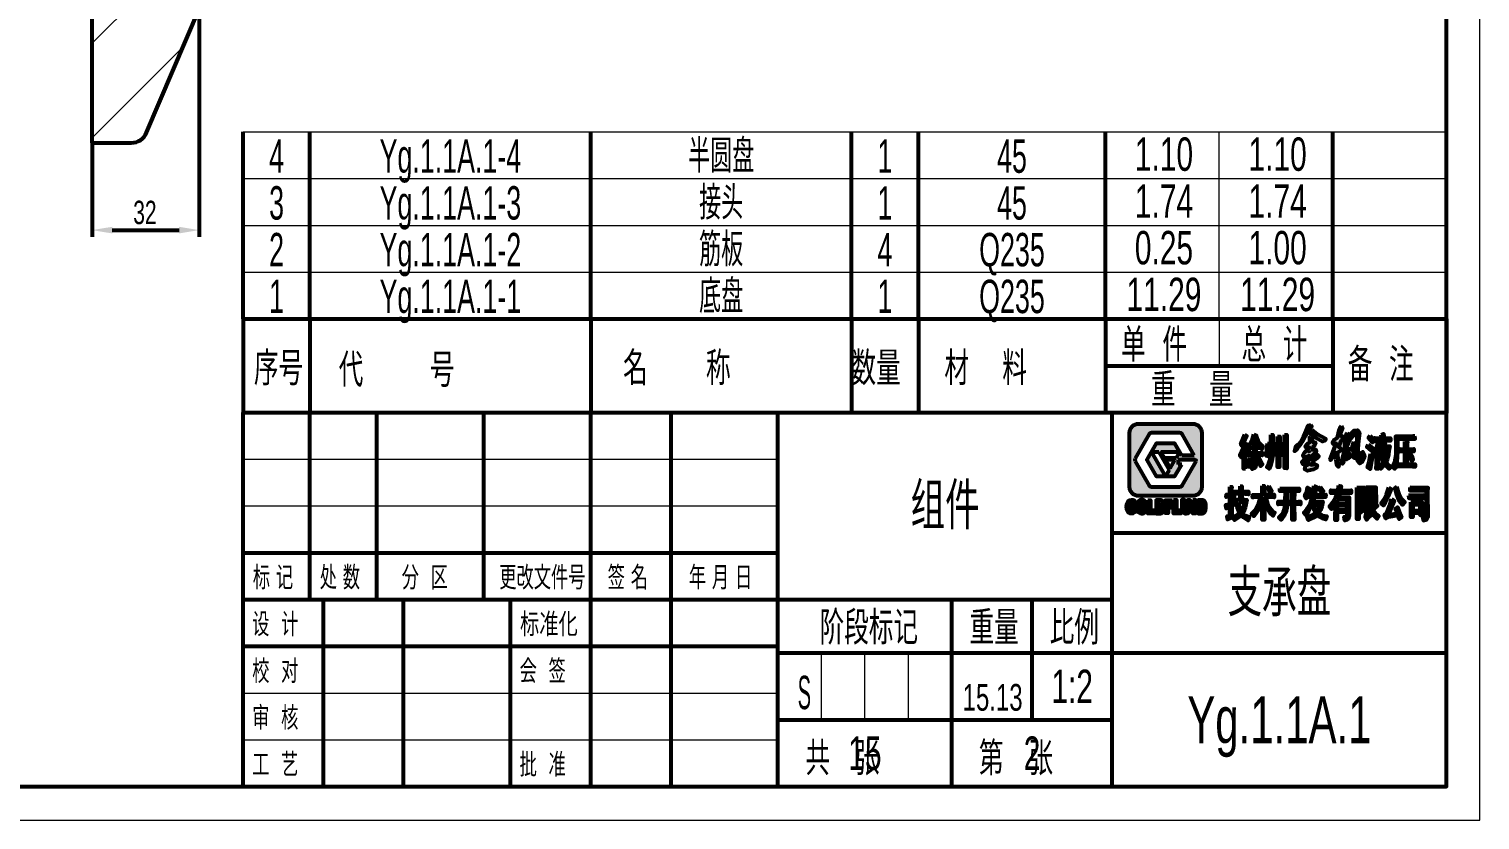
# Model space of a CAD drawing. Extents: x -25 to 395, y -5 to 292.
# Drawn here: x 178 to 395, y -5 to 113.4 of the extents above; entities that cross this region are included whole.
import ezdxf
from ezdxf.enums import TextEntityAlignment as Align

# ---------------------------------------------------------------- set-up
doc = ezdxf.new("R2010")
doc.units = 0
doc.header["$LTSCALE"] = 10
doc.header["$MEASUREMENT"] = 0
doc.layers.get('0').update_dxf_attribs({"linetype": 'CONTINUOUS', "lineweight": 53})
for name, color, linetype, lineweight in [('01', 7, 'CONTINUOUS', 53), ('02', 1, 'CONTINUOUS', 20), ('11', 3, 'CONTINUOUS', 20), ('13', 3, 'CONTINUOUS', 20), ('6', 6, 'CONTINUOUS', 20)]:
    doc.layers.add(name, color=color, linetype=linetype, lineweight=lineweight)
doc.styles.add('INTECAD', font='GBTXT', dxfattribs={"width": 0.67, "bigfont": 'INTECAD'})
doc.styles.get("Standard").update_dxf_attribs({"font": 'GBTXT', "width": 0.67, "bigfont": 'INTECAD'})
doc.dimstyles.new('INTE', dxfattribs={"dimtxt": 3.5, "dimasz": 3, "dimexe": 1, "dimexo": 0, "dimgap": 1, "dimtad": 0, "dimdec": 4, "dimdsep": 46, "dimtxsty": 'Standard', "dimcen": 0, "dimclrd": 1, "dimclre": 1, "dimclrt": 3, "dimadec": 0, "dimazin": 0, "dimtfac": 1, "dimtdec": 4, "dimtix": 1, "dimtmove": 0, "dimatfit": 0, "dimfxl": 0, "dimtvp": 0.75, "dimtolj": 1, "dimtzin": 0, "dimarcsym": 0})

# ---------------------------------------------------------------- blocks, each defined once
blk = doc.blocks.new('*U1')
at = {"layer": '01'}
blk.add_lwpolyline([(0, 0), (390, 0), (390, 287), (0, 287)], close=True, dxfattribs=at)
at = {"layer": '02'}
blk.add_lwpolyline([(-25, -5), (395, -5), (395, 292), (-25, 292)], close=True, dxfattribs=at)
blk = doc.blocks.new('BILLHEAD')
at = {"layer": '01'}
for p, q in [((-180, 14), (-180, 0)), ((-180, 14), (0, 14)), ((-170, 14), (-170, 0)), ((-128, 14), (-128, 0)), ((-89, 14), (-89, 0)), ((-79, 14), (-79, 0)), ((-51, 14), (-51, 0)), ((-17, 14), (-17, 0)), ((0, 14), (0, 0)), ((-51, 7), (-17, 7))]:
    blk.add_line(p, q, dxfattribs=at)
at = {"layer": '02'}
blk.add_line((-34, 14), (-34, 7), dxfattribs=at)
at = {"layer": '11', "style": 'INTECAD', "width": 0.67}
for s, p in [('单  件', (-43.75, 7.58)), ('总  计', (-25.73, 7.58))]:
    blk.add_text(s, height=5, dxfattribs=at).set_placement(p, align=Align.CENTER)
for s, p in [('序号', (-178.39, 4.08)), ('代        号', (-165.71, 3.83)), ('名       称', (-123.17, 4.09)), (' 数量', (-90.26, 4.08)), ('材    料', (-75.11, 4.09)), ('备  注', (-14.78, 4.63)), ('重    量', (-44.21, 0.87))]:
    blk.add_text(s, height=5, dxfattribs=at).set_placement(p)
blk = doc.blocks.new('MDS_BILL_LINESL')
at = {"layer": '01'}
for p, q in [((0, 0), (0, 7)), ((10, 0), (10, 7)), ((52, 0), (52, 7)), ((91, 0), (91, 7)), ((101, 0), (101, 7)), ((129, 0), (129, 7)), ((163, 0), (163, 7)), ((180, 0), (180, 7))]:
    blk.add_line(p, q, dxfattribs=at)
at = {"layer": '02'}
for p, q in [((0, 7), (180, 7)), ((146, 0), (146, 7))]:
    blk.add_line(p, q, dxfattribs=at)
blk = doc.blocks.new('*D8')
at = {"layer": '01', "color": 1}
for p, q in [((184.73, 98.66), (184.73, 64.59)), ((168.73, 78.66), (168.73, 64.59)), ((171.73, 65.59), (181.73, 65.59))]:
    blk.add_line(p, q, dxfattribs=at)
for points in [[(168.73, 65.59), (171.73, 66.09), (171.73, 65.09)], [(184.73, 65.59), (181.73, 65.09), (181.73, 66.09)]]:
    blk.add_solid(points, dxfattribs=at)
at = {"layer": '01', "color": 3, "insert": (176.62, 68.21), "char_height": 3.5, "width": 9.3368, "attachment_point": 5}
blk.add_mtext('32', dxfattribs=at)
blk = doc.blocks.new('*D10')
at = {"layer": '01', "color": 1}
for p, q in [((233.41, 167.78), (233.41, 124.27)), ((190.41, 125.27), (230.41, 125.27))]:
    blk.add_line(p, q, dxfattribs=at)
for points in [[(187.41, 125.27), (190.41, 125.77), (190.41, 124.77)], [(233.41, 125.27), (230.41, 124.77), (230.41, 125.77)]]:
    blk.add_solid(points, dxfattribs=at)
at = {"layer": '01', "color": 3, "insert": (217.63, 127.9), "char_height": 3.5, "width": 9.3368, "attachment_point": 5}
blk.add_mtext('92', dxfattribs=at)
blk = doc.blocks.new('bz')
h = blk.add_hatch(color=7)
h.paths.add_polyline_path([(13.38, 14.95, 0.414214), (12.03, 16.3), (3.93, 16.3, 0.414214), (2.58, 14.95), (2.58, 6.85, 0.414214), (3.93, 5.5), (12.03, 5.5, 0.414214), (13.38, 6.85)])
h.paths.add_polyline_path([(12.27, 11.57), (10.4, 11.57), (10.08, 12.11), (9.54, 11.17), (7.82, 11.17), (7.28, 12.11), (10.08, 12.11), (9.38, 13.33), (6.58, 13.33), (5.88, 12.11), (6.97, 12.11), (8.53, 9.41), (7.98, 8.47), (9.38, 8.47), (10.4, 10.22), (9.87, 10.22), (9.87, 10.9), (10.79, 10.9), (12.42, 10.9, -0.57735), (12.54, 10.7), (10.44, 7.05, -0.267949), (10.08, 6.85), (5.88, 6.85, -0.267949), (5.52, 7.05), (3.42, 10.7, -0.267949), (3.42, 11.1), (5.52, 14.75, -0.267949), (5.88, 14.95), (10.08, 14.95, -0.267949), (10.44, 14.75)], flags=16)
h.paths.add_polyline_path([(9.38, 10.9), (8.68, 9.68), (7.98, 10.9)], flags=16)
h.paths.add_polyline_path([(5.88, 12.11), (5.17, 10.9), (6.58, 8.47), (7.98, 8.47)], flags=0)
h.paths.add_polyline_path([(1.9, 1.85), (14.05, 1.85), (14.05, 5.9), (1.9, 5.9)], flags=9)
blk.add_hatch(color=256).paths.add_polyline_path([(40.86, 12.34), (40.58, 12.26), (40.63, 11.59), (40.92, 11.66)])
at = {"linetype": 'Continuous'}
h = blk.add_hatch(color=7, dxfattribs=at)
h.paths.add_polyline_path([(2.9, 3.3), (2.8, 3.32), (2.69, 3.4), (2.62, 3.49), (2.59, 3.69), (2.57, 3.93), (2.58, 4.13), (2.67, 4.4), (2.85, 4.49), (3.01, 4.43), (3.09, 4.24), (3.51, 4.36), (3.37, 4.72), (3.21, 4.86), (3.06, 4.92), (2.86, 4.93), (2.62, 4.89), (2.48, 4.83), (2.33, 4.64), (2.23, 4.44), (2.17, 4.2), (2.14, 3.9), (2.18, 3.53), (2.23, 3.33), (2.34, 3.13), (2.46, 2.98), (2.69, 2.88), (2.88, 2.86), (3.06, 2.88), (3.25, 2.97), (3.41, 3.09), (3.52, 3.19), (3.52, 4.05), (2.87, 4.05), (2.87, 3.62), (3.15, 3.62), (3.15, 3.43), (3.03, 3.35)])
h.paths.add_polyline_path([(3.88, 3.15), (3.99, 3.01), (4.15, 2.91), (4.36, 2.86), (4.5, 2.86), (4.62, 2.9), (4.79, 2.99), (4.94, 3.15), (5.04, 3.4), (5.09, 3.77), (5.09, 4.05), (5.06, 4.3), (4.98, 4.56), (4.92, 4.66), (4.82, 4.77), (4.75, 4.84), (4.62, 4.9), (4.47, 4.93), (4.39, 4.93), (4.24, 4.91), (4.07, 4.84), (3.92, 4.72), (3.83, 4.55), (3.74, 4.32), (3.71, 4.1), (3.71, 4), (3.71, 3.7), (3.75, 3.47), (3.79, 3.33)])
h.paths.add_polyline_path([(4.17, 3.53), (4.12, 3.78), (4.14, 4.09), (4.22, 4.36), (4.43, 4.47), (4.61, 4.33), (4.66, 4.12), (4.67, 3.79), (4.63, 3.51), (4.59, 3.4), (4.41, 3.32), (4.27, 3.4)], flags=16)
h.paths.add_polyline_path([(6.3, 2.9), (6.3, 3.39), (5.7, 3.39), (5.7, 4.89), (5.32, 4.89), (5.32, 2.9)])
h.paths.add_polyline_path([(7.2, 2.9), (7.41, 2.95), (7.57, 3.14), (7.66, 3.38), (7.71, 3.68), (7.72, 4), (7.71, 4.24), (7.61, 4.59), (7.47, 4.78), (7.35, 4.87), (7.16, 4.89), (6.57, 4.89), (6.57, 2.9)])
h.paths.add_polyline_path([(6.96, 3.36), (6.96, 4.44), (7.09, 4.44), (7.27, 4.32), (7.31, 4.05), (7.32, 3.81), (7.3, 3.56), (7.21, 3.4), (7.06, 3.36)], flags=16)
h.paths.add_polyline_path([(8.38, 3.72), (8.88, 3.72), (8.88, 4.12), (8.38, 4.12), (8.38, 4.47), (8.96, 4.47), (8.96, 4.9), (7.96, 4.89), (7.96, 2.91), (8.38, 2.91)])
h.paths.add_polyline_path([(10.26, 2.9), (10.26, 3.4), (9.59, 3.4), (9.59, 4.9), (9.17, 4.9), (9.18, 2.9)])
h.paths.add_polyline_path([(11.54, 3.14), (11.66, 3.42), (11.66, 3.7), (11.66, 4.89), (11.24, 4.89), (11.24, 3.66), (11.19, 3.42), (11.05, 3.34), (10.87, 3.44), (10.82, 3.67), (10.82, 4.9), (10.42, 4.9), (10.42, 3.7), (10.47, 3.37), (10.52, 3.19), (10.66, 2.98), (10.87, 2.87), (11.03, 2.86), (11.35, 2.92)])
h.paths.add_polyline_path([(12.45, 4.9), (12.04, 4.9), (12.04, 2.9), (12.45, 2.9)])
h.paths.add_polyline_path([(13.46, 2.88), (13.67, 2.93), (13.83, 3.12), (13.92, 3.36), (13.97, 3.66), (13.99, 3.98), (13.97, 4.22), (13.87, 4.58), (13.73, 4.76), (13.61, 4.85), (13.43, 4.88), (12.83, 4.88), (12.83, 2.88)])
h.paths.add_polyline_path([(13.22, 3.35), (13.22, 4.43), (13.36, 4.43), (13.53, 4.31), (13.57, 4.04), (13.58, 3.79), (13.56, 3.54), (13.48, 3.38), (13.32, 3.35)], flags=16)
at = {"layer": '6', "linetype": 'Continuous'}
h = blk.add_hatch(color=7, dxfattribs=at)
h.paths.add_polyline_path([(29.23, 15.98), (28.94, 15.26), (28.59, 14.45), (28.15, 13.56), (27.75, 13.03), (27.71, 13.17), (27.4, 12.84), (27.24, 12.21), (27.68, 12.53), (27.85, 12.84), (28.27, 13.35), (28.51, 13.7), (28.89, 14.45), (29.21, 15.09), (29.34, 15.39), (29.49, 15.52), (29.53, 15.45), (29.84, 15.9), (29.69, 16.09)])
h.paths.add_polyline_path([(30.52, 14.18), (30.75, 14.04), (31.46, 13.67), (31.75, 13.78), (31.84, 13.79), (31.95, 13.94), (31.93, 14.03), (31.32, 14.42), (30.63, 14.75), (29.89, 15.37), (29.54, 14.9), (29.64, 14.78), (29.77, 14.78)])
h.paths.add_polyline_path([(29.3, 13.4), (29.14, 13.24), (28.91, 12.96), (28.94, 12.77), (29.5, 12.77), (28.73, 12.01), (28.5, 11.54), (28.64, 11.25), (29.14, 11.36), (29.52, 11.52), (29.52, 10.98), (29.39, 10.85), (29.06, 10.79), (28.66, 10.87), (28.35, 10.57), (28.48, 10.28), (28.85, 10.3), (29.06, 10.65), (29.43, 10.31), (29.18, 10.14), (28.97, 10.1), (28.89, 9.99), (28.81, 9.47), (29.22, 9.24), (29.66, 9.35), (30.09, 9.44), (30.52, 9.66), (30.67, 10.1), (30.33, 10.24), (29.76, 10.15), (29.76, 10.22), (30.13, 10.81), (30.72, 11.23), (30.83, 11.42), (30.89, 11.42), (30.6, 11.76), (30.25, 11.31), (29.97, 10.93), (29.96, 11.34), (30, 11.65), (30.52, 12.09), (30.52, 12.3), (30.4, 12.48), (30.22, 12.49), (29.96, 12.43), (30.04, 12.88), (30.13, 12.88), (30.4, 13.48), (30.35, 13.51), (30.05, 13.58), (29.92, 13.62), (29.9, 14.07), (29.69, 14.41), (29.57, 14.32), (29.56, 13.54)])
h.paths.add_polyline_path([(29.52, 12.29), (29.52, 12.22), (29.39, 12.17)], flags=16)
h = blk.add_hatch(color=7, dxfattribs=at)
h.paths.add_polyline_path([(34.23, 13.79), (34.47, 13.99), (34.55, 14.39), (34.11, 14.53), (34.13, 14.93), (34.46, 15.72), (34.31, 15.98), (34.05, 15.66), (34, 15.53), (33.68, 14.27), (33.25, 13.96), (32.92, 13.47), (32.97, 13.35), (33.1, 13.27), (33.32, 13.32), (33.48, 13.33), (33.05, 12.16), (32.61, 10.95), (32.62, 10.87), (33.39, 11.96), (33.45, 11.96), (33.45, 11.49), (33.51, 10.97), (33.55, 10.51), (33.59, 10.34), (33.6, 10.11), (33.85, 9.84), (33.89, 10.12), (33.77, 10.58), (33.76, 10.73), (33.72, 11.13), (33.71, 11.54), (33.71, 11.94), (34.23, 12.29), (34.2, 12.52), (34.05, 12.8), (33.84, 12.83)])
h.paths.add_polyline_path([(35.65, 14.73), (35.13, 13.21), (34.99, 12.87), (35.02, 13.19), (35.02, 13.54), (35.19, 14.24), (35.3, 14.34), (35.38, 14.73), (35.14, 14.91), (35.07, 14.87), (34.82, 14.12), (34.83, 13.67), (34.79, 13.08), (34.76, 12.57), (34.71, 12.1), (34.34, 10.67), (34.44, 10.31), (34.6, 10.65), (34.78, 11.44), (34.95, 12.61), (35.21, 13.32), (35.43, 13.8), (35.66, 14.11), (35.92, 14.41), (36.16, 14.63), (36.5, 14.83), (36.57, 14.77), (36.61, 14.15), (36.56, 13.17), (36.5, 12.24), (36.54, 11.72), (36.68, 10.81), (37.05, 10.38), (37.08, 10.39), (37.36, 10.54), (37.67, 11.21), (37.72, 11.58), (37.48, 12.1), (36.97, 11.84), (37.44, 11.58), (37.4, 11.3), (36.99, 10.86), (36.79, 11.54), (36.77, 11.74), (36.75, 12.63), (36.83, 13.74), (37, 14.93), (36.68, 15.34), (36.18, 15.29)])
h.paths.add_polyline_path([(35.54, 11.82), (35.35, 11.44), (34.97, 11.05), (34.9, 10.95), (35.03, 10.95), (35.26, 11.13), (35.57, 11.34), (35.78, 11.62), (35.96, 11.46), (36.22, 11.17), (36.46, 11.25), (36.37, 11.37), (36.26, 11.72), (36.14, 11.96), (36.05, 12.2), (36.08, 12.4), (36.17, 12.6), (36.32, 13.16), (36.12, 13.63), (35.96, 13.08), (35.8, 12.39), (35.53, 12.57), (35.13, 12.37), (35.05, 12.24)], flags=17)
h = blk.add_hatch(color=7, dxfattribs=at)
h.paths.add_polyline_path([(19.22, 13.26), (19.44, 12.97), (20.13, 14.51), (19.81, 14.72)])
h.paths.add_polyline_path([(19.07, 11.62), (19.31, 11.25), (19.64, 11.96), (19.62, 9.55), (19.93, 9.55), (19.93, 12.55), (20.23, 13.19), (19.9, 13.37)])
h.paths.add_polyline_path([(20.74, 12.85), (20.73, 12.64), (21.2, 12.64), (21.17, 11.98), (20.27, 11.98), (20.26, 11.57), (21.17, 11.62), (21.18, 10.29), (21.11, 10.06), (20.79, 9.99), (20.91, 9.52), (21.38, 9.71), (21.47, 10.06), (21.46, 11.6), (22.42, 11.56), (22.45, 11.98), (21.46, 11.98), (21.47, 12.64), (21.9, 12.64), (21.93, 12.94), (21.93, 12.93), (22.35, 12.48), (22.54, 12.96), (22.25, 13.14), (21.96, 13.45), (21.75, 13.81), (21.53, 14.41), (21.59, 14.57), (21.17, 14.73), (20.97, 14.04), (20.73, 13.5), (20.46, 13.06), (20.19, 12.74), (20.46, 12.42)])
h.paths.add_polyline_path([(20.83, 13), (21.08, 13.49), (21.31, 14.11), (21.47, 13.75), (21.64, 13.35), (21.88, 13)], flags=16)
h.paths.add_polyline_path([(20.14, 10.14), (20.43, 9.86), (20.95, 11.01), (20.65, 11.24)])
h.paths.add_polyline_path([(22.18, 9.94), (22.48, 10.25), (21.98, 11.27), (21.75, 11.01)], flags=17)
h = blk.add_hatch(color=7, dxfattribs=at)
h.paths.add_polyline_path([(23.02, 11.5), (23.35, 11.43), (23.57, 13.33), (23.22, 13.36)])
h.paths.add_polyline_path([(23.73, 12.19), (23.71, 11.61), (23.62, 10.89), (23.44, 10.41), (23.13, 9.83), (23.45, 9.55), (23.72, 10.14), (23.89, 10.77), (23.98, 11.29), (24.03, 11.89), (24.04, 14.66), (23.71, 14.66)])
h.paths.add_polyline_path([(24.25, 12.44), (24.32, 11.65), (24.62, 11.75), (24.55, 12.36), (24.41, 13.31), (24.12, 13.2)])
h.paths.add_polyline_path([(25.05, 14.39), (24.7, 14.4), (24.72, 9.82), (25.03, 9.82)])
h.paths.add_polyline_path([(25.36, 11.59), (25.68, 11.7), (25.56, 12.47), (25.37, 13.31), (25.12, 13.2), (25.23, 12.48)])
h.paths.add_polyline_path([(26.11, 14.67), (25.76, 14.67), (25.78, 9.64), (26.09, 9.63)])
h = blk.add_hatch(color=7, dxfattribs=at)
h.paths.add_polyline_path([(38.57, 14.57), (38.32, 14.19), (38.93, 13.49), (39.15, 13.91)])
h.paths.add_polyline_path([(38.28, 13.2), (38.1, 12.83), (38.77, 12.27), (38.97, 12.67)])
h.paths.add_polyline_path([(38.42, 10.59), (38.16, 9.76), (38.59, 9.53), (38.7, 10.48), (38.92, 11.49), (38.64, 11.81)])
h.paths.add_polyline_path([(40.14, 13.4), (39.74, 13.58), (39.6, 13.01), (39.42, 12.55), (39.21, 12.15), (38.91, 11.76), (39.17, 11.39), (39.47, 11.93), (39.5, 10.3), (39.45, 9.57), (39.78, 9.55), (39.77, 10.07), (39.75, 12.47)])
h.paths.add_polyline_path([(40.33, 14.15), (39.66, 14.14), (39.28, 14.18), (39.28, 13.72), (39.73, 13.76), (41.22, 13.77), (41.6, 13.73), (41.62, 14.16), (41.25, 14.14), (40.68, 14.14), (40.58, 14.79), (40.23, 14.67)])
h.paths.add_polyline_path([(40.63, 11.59), (40.92, 11.66), (40.86, 12.34), (40.58, 12.26)], flags=0)
h.paths.add_polyline_path([(40.63, 12.96), (40.82, 13.46), (40.44, 13.59), (40.34, 13.11), (40.18, 12.48), (39.99, 11.96), (39.81, 11.61), (40.05, 11.28), (40.22, 11.65), (40.37, 11.08), (40.58, 10.57), (40.3, 10.22), (39.84, 9.95), (40.16, 9.57), (40.44, 9.86), (40.8, 10.25), (41.02, 9.94), (41.4, 9.55), (41.67, 9.96), (41.37, 10.13), (40.96, 10.54), (41.1, 10.95), (41.3, 11.64), (41.38, 12.25), (41.51, 12.97)])
h.paths.add_polyline_path([(41.15, 12.61), (41.07, 11.99), (40.92, 11.33), (40.77, 10.86), (40.35, 12.06), (40.53, 12.61)], flags=16)
h.paths.add_polyline_path([(40.86, 12.34), (40.92, 11.66), (40.63, 11.59), (40.58, 12.26)], flags=0)
h = blk.add_hatch(color=7, dxfattribs=at)
h.paths.add_polyline_path([(42.34, 14.42), (42.39, 13.24), (42.39, 11.72), (42.33, 11.12), (42.21, 10.54), (41.94, 9.85), (42.27, 9.55), (42.59, 10.63), (42.66, 11.38), (42.71, 12.13), (42.71, 14.06), (44.86, 14.05), (45.3, 14.03), (45.28, 14.45), (44.98, 14.43)])
h.paths.add_polyline_path([(44.1, 12.55), (44.11, 13.23), (44.14, 13.65), (43.76, 13.65), (43.78, 12.54), (43.35, 12.53), (43, 12.55), (42.99, 12.15), (43.77, 12.17), (43.77, 10.25), (43.07, 10.26), (42.71, 10.31), (42.68, 9.87), (42.98, 9.89), (44.96, 9.86), (45.33, 9.86), (45.32, 10.28), (45.04, 10.26), (44.1, 10.28), (44.1, 12.17), (44.8, 12.16), (45.12, 12.14), (45.12, 12.56), (44.83, 12.53)])
h.paths.add_polyline_path([(44.79, 10.69), (45.03, 10.96), (44.85, 11.45), (44.67, 11.8), (44.41, 11.52)], flags=17)
h = blk.add_hatch(color=7, dxfattribs=at)
h.paths.add_polyline_path([(17.58, 5.71), (17.08, 5.7), (17.06, 5.32), (17.59, 5.35), (17.59, 4.3), (16.99, 4.15), (17.05, 3.63), (17.57, 3.88), (17.58, 2.71), (17.51, 2.51), (17.17, 2.47), (17.24, 1.96), (17.75, 2.16), (17.87, 2.56), (17.87, 4.01), (18.27, 4.17), (18.26, 4.58), (17.87, 4.44), (17.86, 5.31), (18.21, 5.3), (18.21, 5.71), (17.87, 5.71), (17.85, 6.55), (17.9, 6.86), (17.59, 6.86)])
h.paths.add_polyline_path([(19.41, 4.91), (19.38, 5.8), (20.36, 5.74), (20.36, 6.18), (19.39, 6.17), (19.4, 6.97), (19.11, 6.98), (19.11, 6.16), (18.32, 6.19), (18.36, 5.77), (19.11, 5.8), (19.12, 4.96), (18.42, 5), (18.38, 4.55), (18.6, 4.57), (18.75, 3.73), (19.04, 2.97), (18.66, 2.61), (18.04, 2.31), (18.29, 1.88), (18.55, 2.03), (18.96, 2.32), (19.24, 2.65), (19.62, 2.27), (20.31, 1.85), (20.46, 2.39), (19.92, 2.58), (19.57, 2.77), (19.49, 2.93), (19.62, 3.14), (19.88, 3.78), (20.15, 4.94)])
h.paths.add_polyline_path([(19.75, 4.56), (19.61, 3.98), (19.46, 3.58), (19.27, 3.24), (19.07, 3.66), (18.96, 4.14), (18.91, 4.56)], flags=16)
h.paths.add_polyline_path([(22.75, 5.71), (22.74, 7.01), (22.42, 7.01), (22.42, 5.71), (21.35, 5.68), (21.01, 5.69), (20.99, 5.26), (21.15, 5.28), (22.16, 5.32), (21.92, 4.45), (21.44, 3.44), (20.85, 2.83), (21.16, 2.48), (21.87, 3.49), (22.22, 4.39), (22.42, 5.17), (22.41, 1.91), (22.76, 1.92), (22.75, 5.18), (23.07, 3.93), (23.31, 3.45), (23.58, 2.97), (24.06, 2.52), (24.31, 3.02), (23.96, 3.23), (23.5, 3.79), (23.21, 4.39), (22.98, 5.28), (23.82, 5.3), (24.2, 5.27), (24.21, 5.72), (23.94, 5.71)])
h.paths.add_polyline_path([(23.47, 6.97), (23.2, 6.69), (23.44, 6.26), (23.58, 5.95), (23.86, 6.28)], flags=17)
h.paths.add_polyline_path([(25.55, 6.61), (25.05, 6.64), (25.06, 6.2), (25.35, 6.21), (25.89, 6.23), (25.88, 4.67), (25.09, 4.65), (24.8, 4.69), (24.8, 4.23), (25.09, 4.26), (25.86, 4.27), (25.76, 3.54), (25.61, 3.11), (25.39, 2.79), (25.13, 2.47), (24.89, 2.27), (25.26, 1.91), (25.83, 2.72), (25.94, 3.01), (26.12, 3.74), (26.2, 4.25), (26.93, 4.26), (26.93, 1.93), (27.27, 1.92), (27.23, 4.26), (27.76, 4.26), (28.13, 4.22), (28.13, 4.68), (27.83, 4.65), (27.23, 4.64), (27.24, 6.23), (27.94, 6.2), (27.95, 6.63), (27.38, 6.6)])
h.paths.add_polyline_path([(26.2, 6.21), (26.92, 6.21), (26.92, 4.67), (26.21, 4.65)], flags=16)
h.paths.add_polyline_path([(29.25, 5.69), (29.43, 6.21), (29.59, 6.55), (29.21, 6.79), (29.09, 6.13), (28.82, 5.61), (29, 5.14), (29.33, 5.32), (29.91, 5.34), (29.66, 4.48), (29.43, 4), (29.11, 3.52), (28.67, 3.01), (28.96, 2.65), (29.36, 3.18), (29.65, 3.77), (29.95, 4.31), (30.08, 3.82), (30.26, 3.26), (30.39, 2.96), (30.2, 2.81), (29.77, 2.56), (29.13, 2.38), (29.34, 1.88), (29.74, 2.07), (30.28, 2.34), (30.65, 2.65), (30.97, 2.39), (31.44, 2.13), (31.92, 1.98), (32.07, 2.49), (31.5, 2.59), (31.23, 2.71), (30.89, 2.93), (31.13, 3.39), (31.33, 3.92), (31.51, 4.66), (30.07, 4.68), (30.26, 5.33), (31.61, 5.33), (31.9, 5.3), (31.94, 5.7), (31.56, 5.68), (30.31, 5.69), (30.43, 6.43), (30.54, 6.87), (30.15, 7), (30.1, 6.33), (30.01, 5.7)])
h.paths.add_polyline_path([(30.27, 4.32), (31.11, 4.32), (30.92, 3.69), (30.67, 3.22), (30.44, 3.67)], flags=16)
h.paths.add_polyline_path([(31.29, 5.92), (31.58, 6.22), (31.17, 6.89), (30.9, 6.59)], flags=17)
h.paths.add_polyline_path([(33.42, 5.34), (33.06, 4.61), (32.47, 3.91), (32.78, 3.51), (33.08, 3.93), (33.37, 4.39), (33.33, 1.86), (33.66, 1.87), (33.66, 3.06), (35.12, 3.06), (35.12, 2.58), (34.98, 2.38), (34.69, 2.39), (34.8, 1.84), (35.15, 1.94), (35.29, 2.05), (35.41, 2.54), (35.42, 4.58), (35.44, 5.34), (33.82, 5.35), (34.03, 5.94), (35.06, 5.94), (35.74, 5.9), (35.74, 6.35), (35.32, 6.32), (34.07, 6.31), (34.25, 6.99), (33.84, 7.08), (33.77, 6.33), (33.06, 6.32), (32.71, 6.37), (32.71, 5.92), (33.05, 5.94), (33.69, 5.94)])
h.paths.add_polyline_path([(33.66, 4.99), (35.12, 4.98), (35.09, 4.38), (33.65, 4.38)], flags=16)
h.paths.add_polyline_path([(33.66, 4), (35.09, 3.98), (35.11, 3.45), (33.65, 3.42)], flags=16)
h.paths.add_polyline_path([(37.32, 6.44), (37.02, 5.03), (37.28, 4.55), (37.38, 4.14), (37.32, 3.63), (36.98, 3.49), (37.13, 2.99), (37.43, 3.2), (37.54, 3.34), (37.68, 3.85), (37.68, 4.09), (37.54, 4.6), (37.31, 5.04), (37.7, 6.76), (36.6, 6.76), (36.58, 2.03), (36.89, 2.02), (36.89, 6.43)])
h.paths.add_polyline_path([(37.94, 6.77), (37.95, 2.74), (37.84, 2.37), (38.02, 1.92), (38.36, 2.35), (38.72, 2.61), (38.66, 3.07), (38.22, 2.65), (38.23, 4.63), (38.57, 4.63), (38.6, 4.23), (38.68, 3.69), (38.87, 3.16), (39.18, 2.53), (39.64, 2.06), (39.87, 2.49), (39.47, 2.79), (39.14, 3.25), (39.04, 3.48), (39.38, 3.79), (39.67, 4.02), (39.46, 4.43), (38.98, 3.78), (38.83, 4.32), (38.82, 4.61), (39.5, 4.61), (39.49, 6.76)])
h.paths.add_polyline_path([(39.19, 6.41), (39.2, 5.9), (38.22, 5.9), (38.24, 6.43)], flags=16)
h.paths.add_polyline_path([(39.2, 5.54), (39.21, 4.97), (38.24, 4.97), (38.24, 5.54)], flags=16)
h.paths.add_polyline_path([(40.23, 4.39), (40.55, 4.06), (40.85, 4.57), (41.28, 5.49), (41.73, 6.55), (41.35, 6.79), (41.02, 5.72), (40.7, 5.06)])
h.paths.add_polyline_path([(42.9, 5.75), (42.57, 6.85), (42.25, 6.68), (42.49, 5.71), (42.86, 4.84), (43.4, 4.16), (43.76, 4.57), (43.31, 5.04)])
h.paths.add_polyline_path([(41.05, 2.99), (40.73, 2.7), (40.94, 2.14), (41.34, 2.33), (42.75, 2.59), (42.92, 2.05), (43.25, 2.29), (42.93, 3.14), (42.64, 3.84), (42.36, 3.62), (42.65, 2.94), (41.28, 2.69), (42.16, 4.75), (41.78, 5.08), (41.53, 4.12)])
h.paths.add_polyline_path([(44.86, 6.73), (44.5, 6.75), (44.51, 6.31), (44.83, 6.33), (46.94, 6.33), (46.93, 2.74), (46.85, 2.42), (46.39, 2.37), (46.56, 1.83), (47.04, 2), (47.23, 2.39), (47.22, 6.14), (47.24, 6.72)])
h.paths.add_polyline_path([(46.25, 5.18), (46.59, 5.14), (46.58, 5.6), (46.21, 5.57), (44.67, 5.57), (44.33, 5.59), (44.34, 5.16), (44.66, 5.19)])
h.paths.add_polyline_path([(44.64, 2.34), (44.95, 2.35), (44.94, 2.94), (46.07, 2.95), (46.06, 2.65), (46.37, 2.65), (46.37, 4.58), (44.64, 4.58)], flags=17)
h.paths.add_polyline_path([(44.95, 4.18), (46.05, 4.19), (46.06, 3.34), (44.95, 3.34)], flags=16)
at = {"color": 7}
for p, q in [((5.52, 14.75), (3.42, 11.1)), ((10.08, 14.95), (5.88, 14.95)), ((12.27, 11.57), (10.44, 14.75)), ((7.98, 8.47), (5.88, 12.11)), ((5.88, 12.11), (6.97, 12.11)), ((6.97, 12.11), (8.53, 9.41)), ((7.28, 12.11), (10.08, 12.11)), ((7.82, 11.17), (7.28, 12.11)), ((9.54, 11.17), (7.82, 11.17)), ((7.98, 10.9), (8.68, 9.68)), ((9.38, 10.9), (7.98, 10.9)), ((8.68, 9.68), (9.38, 10.9)), ((10.08, 12.11), (9.54, 11.17)), ((10.79, 10.9), (9.87, 10.9)), ((9.87, 10.9), (9.87, 10.22)), ((12.27, 11.57), (10.4, 11.57)), ((12.42, 10.9), (10.79, 10.9)), ((3.42, 10.7), (5.52, 7.05)), ((8.53, 9.41), (7.98, 8.47)), ((10.4, 10.22), (9.87, 10.22)), ((10.44, 7.05), (12.54, 10.7)), ((5.88, 6.85), (10.08, 6.85))]:
    blk.add_line(p, q, dxfattribs=at)
blk.add_lwpolyline([(3.93, 16.3), (12.03, 16.3, -0.414214), (13.38, 14.95), (13.38, 6.85, -0.414214), (12.03, 5.5), (3.93, 5.5, -0.414214), (2.58, 6.85), (2.58, 14.95, -0.414214)], format="xyb", close=True, dxfattribs=at)
at = {"color": 7, "linetype": 'Continuous'}
for points in [[(29.69, 16.09), (29.23, 15.98), (28.94, 15.26), (28.59, 14.45), (28.15, 13.56), (27.75, 13.03), (27.75, 13.03), (27.71, 13.17), (27.4, 12.84), (27.24, 12.21), (27.68, 12.53), (27.85, 12.84), (28.27, 13.35), (28.51, 13.7), (28.89, 14.45), (29.21, 15.09), (29.34, 15.39), (29.49, 15.52), (29.53, 15.45), (29.84, 15.9), (29.69, 16.09)], [(29.89, 15.37), (29.54, 14.9), (29.64, 14.78), (29.77, 14.78), (30.52, 14.18), (30.75, 14.04), (31.46, 13.67), (31.75, 13.78), (31.84, 13.79), (31.95, 13.94), (31.93, 14.03), (31.32, 14.42), (30.63, 14.75), (29.89, 15.37)], [(34.31, 15.98), (34.46, 15.72), (34.13, 14.93), (34.11, 14.53), (34.55, 14.39), (34.47, 13.99), (34.23, 13.79), (33.84, 12.83), (34.05, 12.8), (34.2, 12.52), (34.23, 12.29), (33.71, 11.94), (33.71, 11.54), (33.72, 11.13), (33.76, 10.73), (33.77, 10.58), (33.89, 10.12), (33.85, 9.84), (33.6, 10.11), (33.59, 10.34), (33.55, 10.51), (33.51, 10.97), (33.45, 11.49), (33.45, 11.96), (33.39, 11.96), (32.62, 10.87), (32.61, 10.95), (33.05, 12.16), (33.48, 13.33), (33.32, 13.32), (33.1, 13.27), (32.97, 13.35), (32.92, 13.47), (33.25, 13.96), (33.68, 14.27), (34, 15.53), (34.05, 15.66), (34.31, 15.98)], [(35.14, 14.91), (35.38, 14.73), (35.3, 14.34), (35.19, 14.24), (35.02, 13.54), (35.02, 13.19), (34.99, 12.87), (35.13, 13.21), (35.65, 14.73), (36.18, 15.29), (36.68, 15.34), (37, 14.93), (36.83, 13.74), (36.75, 12.63), (36.77, 11.74), (36.79, 11.54), (36.99, 10.86), (37.4, 11.3), (37.44, 11.58), (36.97, 11.84), (37.48, 12.1), (37.72, 11.58), (37.67, 11.21), (37.36, 10.54), (37.08, 10.39), (37.05, 10.38), (36.68, 10.81), (36.54, 11.72), (36.5, 12.24), (36.56, 13.17), (36.61, 14.15), (36.57, 14.77), (36.5, 14.83), (36.16, 14.63), (35.92, 14.41), (35.66, 14.11), (35.43, 13.8), (35.21, 13.32), (34.95, 12.61), (34.78, 11.44), (34.6, 10.65), (34.44, 10.31), (34.34, 10.67), (34.71, 12.1), (34.76, 12.57), (34.79, 13.08), (34.83, 13.67), (34.82, 14.12), (35.07, 14.87), (35.14, 14.91)], [(19.64, 11.96), (19.31, 11.25), (19.07, 11.62), (19.9, 13.37)], [(19.81, 14.72), (20.13, 14.51), (19.44, 12.97), (19.22, 13.26), (19.81, 14.72)], [(19.9, 13.37), (20.23, 13.19), (19.93, 12.55)], [(20.78, 12.9), (20.46, 12.42), (20.19, 12.74), (20.46, 13.06), (20.73, 13.5), (20.97, 14.04), (21.17, 14.73)], [(21.88, 13), (21.64, 13.35), (21.47, 13.75), (21.31, 14.11), (21.08, 13.49), (20.83, 13)], [(21.17, 14.73), (21.59, 14.57), (21.53, 14.41), (21.75, 13.81), (21.96, 13.45), (22.25, 13.14), (22.54, 12.96), (22.35, 12.48), (21.93, 12.93), (21.93, 12.94)], [(23.22, 13.36), (23.57, 13.33), (23.35, 11.43), (23.02, 11.5), (23.22, 13.36)], [(23.71, 14.66), (24.04, 14.66), (24.03, 11.89), (23.98, 11.29), (23.89, 10.77), (23.72, 10.14), (23.45, 9.55), (23.13, 9.83), (23.44, 10.41), (23.62, 10.89), (23.71, 11.61), (23.73, 12.19), (23.71, 14.66)], [(24.12, 13.2), (24.41, 13.31), (24.55, 12.36), (24.62, 11.75), (24.32, 11.65), (24.25, 12.44), (24.12, 13.2)], [(24.7, 14.4), (25.05, 14.39), (25.03, 9.82), (24.72, 9.82), (24.7, 14.4)], [(25.12, 13.2), (25.37, 13.31), (25.56, 12.47), (25.68, 11.7), (25.36, 11.59), (25.23, 12.48), (25.12, 13.2)], [(25.76, 14.67), (26.11, 14.67), (26.09, 9.63), (25.78, 9.64), (25.76, 14.67)], [(29.69, 14.41), (29.9, 14.07), (29.92, 13.62), (30.05, 13.58), (30.35, 13.51), (30.4, 13.48), (30.13, 12.88), (30.04, 12.88), (29.96, 12.43), (30.22, 12.49), (30.4, 12.48), (30.52, 12.3), (30.52, 12.09), (30, 11.65), (29.96, 11.34), (29.97, 10.93), (30.25, 11.31), (30.6, 11.76), (30.89, 11.42), (30.83, 11.42), (30.72, 11.23), (30.13, 10.81), (29.76, 10.22), (29.76, 10.15), (30.33, 10.24), (30.67, 10.1), (30.52, 9.66), (30.09, 9.44), (29.66, 9.35), (29.22, 9.24), (28.81, 9.47), (28.89, 9.99), (28.97, 10.1), (29.18, 10.14), (29.43, 10.31), (29.06, 10.65), (28.85, 10.3), (28.48, 10.28), (28.35, 10.57), (28.66, 10.87), (29.06, 10.79), (29.39, 10.85), (29.52, 10.98), (29.52, 11.52), (29.14, 11.36), (28.64, 11.25), (28.5, 11.54), (28.73, 12.01), (29.5, 12.77), (28.94, 12.77), (28.91, 12.96), (29.14, 13.24), (29.3, 13.4), (29.56, 13.54), (29.57, 14.32), (29.69, 14.41)], [(36.12, 13.63), (36.32, 13.16), (36.17, 12.6), (36.08, 12.4), (36.05, 12.2), (36.14, 11.96), (36.26, 11.72), (36.37, 11.37), (36.46, 11.25), (36.22, 11.17), (35.96, 11.46), (35.78, 11.62), (35.57, 11.34), (35.26, 11.13), (35.03, 10.95), (34.9, 10.95), (34.97, 11.05), (35.35, 11.44), (35.54, 11.82), (35.05, 12.24), (35.13, 12.37), (35.53, 12.57), (35.8, 12.39), (35.96, 13.08), (36.12, 13.63)], [(38.28, 13.2), (38.97, 12.67), (38.77, 12.27), (38.1, 12.83), (38.28, 13.2)], [(38.57, 14.57), (39.15, 13.91), (38.93, 13.49), (38.32, 14.19), (38.57, 14.57)], [(39.74, 13.58), (40.14, 13.4), (39.75, 12.47), (39.77, 10.07), (39.78, 9.55), (39.45, 9.57), (39.5, 10.3), (39.47, 11.93), (39.17, 11.39), (38.91, 11.76), (39.21, 12.15), (39.42, 12.55), (39.6, 13.01), (39.74, 13.58)], [(40.23, 14.67), (40.58, 14.79), (40.68, 14.14), (41.25, 14.14), (41.62, 14.16), (41.6, 13.73), (41.22, 13.77), (39.73, 13.76), (39.28, 13.72), (39.28, 14.18), (39.66, 14.14), (40.33, 14.15), (40.23, 14.67)], [(40.44, 13.59), (40.82, 13.46), (40.63, 12.96), (41.51, 12.97), (41.38, 12.25), (41.3, 11.64), (41.1, 10.95), (40.96, 10.54), (41.37, 10.13), (41.67, 9.96), (41.4, 9.55), (41.02, 9.94), (40.8, 10.25), (40.44, 9.86), (40.16, 9.57), (39.84, 9.95), (40.3, 10.22), (40.58, 10.57), (40.37, 11.08), (40.22, 11.65), (40.05, 11.28), (39.81, 11.61), (39.99, 11.96), (40.18, 12.48), (40.34, 13.11), (40.44, 13.59)], [(45.28, 14.45), (44.98, 14.43), (42.34, 14.42), (42.39, 13.24), (42.39, 11.72), (42.33, 11.12), (42.21, 10.54), (41.94, 9.85), (42.27, 9.55), (42.59, 10.63), (42.66, 11.38), (42.71, 12.13), (42.71, 14.06), (44.86, 14.05), (45.3, 14.03), (45.28, 14.45)], [(43.76, 13.65), (44.14, 13.65), (44.11, 13.23), (44.1, 12.55), (44.83, 12.53), (45.12, 12.56), (45.12, 12.14), (44.8, 12.16), (44.1, 12.17), (44.1, 10.28), (45.04, 10.26), (45.32, 10.28), (45.33, 9.86), (44.96, 9.86), (42.98, 9.89), (42.68, 9.87), (42.71, 10.31), (43.07, 10.26), (43.77, 10.25), (43.77, 12.17), (42.99, 12.15), (43, 12.55), (43.35, 12.53), (43.78, 12.54), (43.76, 13.65)], [(19.93, 9.55), (19.62, 9.55), (19.64, 11.96)], [(19.93, 9.55), (19.93, 12.55)], [(20.65, 11.24), (20.95, 11.01), (20.43, 9.86), (20.14, 10.14), (20.65, 11.24)], [(21.93, 12.94), (21.9, 12.64), (21.47, 12.64), (21.46, 11.98), (22.45, 11.98), (22.42, 11.56), (21.46, 11.6), (21.47, 10.06), (21.38, 9.71), (20.91, 9.52), (20.79, 9.99), (21.11, 10.06), (21.18, 10.29), (21.17, 11.62), (20.26, 11.57), (20.27, 11.98), (21.17, 11.98), (21.2, 12.64), (20.73, 12.64), (20.74, 12.85)], [(20.83, 13), (21.88, 13)], [(21.98, 11.27), (21.75, 11.01), (22.18, 9.94), (22.48, 10.25), (21.98, 11.27)], [(29.52, 12.29), (29.52, 12.22), (29.39, 12.17), (29.52, 12.29)], [(38.64, 11.81), (38.92, 11.49), (38.7, 10.48), (38.59, 9.53), (38.16, 9.76), (38.42, 10.59), (38.64, 11.81)], [(40.53, 12.61), (41.15, 12.61), (41.07, 11.99), (40.92, 11.33), (40.77, 10.86), (40.35, 12.06), (40.53, 12.61)], [(40.58, 12.26), (40.86, 12.34), (40.92, 11.66), (40.63, 11.59), (40.58, 12.26)], [(44.67, 11.8), (44.41, 11.52), (44.79, 10.69), (45.03, 10.96), (44.85, 11.45), (44.67, 11.8)], [(17.59, 6.86), (17.9, 6.86), (17.85, 6.55), (17.87, 5.71), (18.21, 5.71), (18.21, 5.3), (17.86, 5.31), (17.87, 4.44), (18.26, 4.58), (18.27, 4.17), (17.87, 4.01), (17.87, 2.56), (17.75, 2.16), (17.24, 1.96), (17.17, 2.47), (17.51, 2.51), (17.58, 2.71), (17.57, 3.88), (17.05, 3.63), (16.99, 4.15), (17.59, 4.3), (17.59, 5.35), (17.06, 5.32), (17.08, 5.7), (17.58, 5.71), (17.59, 6.86)], [(19.11, 6.98), (19.4, 6.97), (19.39, 6.17), (20.36, 6.18), (20.36, 5.74), (19.38, 5.8), (19.41, 4.91), (20.15, 4.94), (19.88, 3.78), (19.62, 3.14), (19.49, 2.93), (19.57, 2.77), (19.92, 2.58), (20.46, 2.39), (20.31, 1.85), (19.62, 2.27), (19.24, 2.65), (18.96, 2.32), (18.55, 2.03), (18.29, 1.88), (18.04, 2.31), (18.66, 2.61), (19.04, 2.97), (18.75, 3.73), (18.6, 4.57), (18.38, 4.55), (18.42, 5), (19.12, 4.96), (19.11, 5.8), (18.36, 5.77), (18.32, 6.19), (19.11, 6.16), (19.11, 6.98)], [(22.42, 7.01), (22.74, 7.01), (22.75, 5.71), (23.94, 5.71), (24.21, 5.72), (24.2, 5.27), (23.82, 5.3), (22.98, 5.28), (23.21, 4.39), (23.5, 3.79), (23.96, 3.23), (24.31, 3.02), (24.06, 2.52), (23.58, 2.97), (23.31, 3.45), (23.07, 3.93), (22.75, 5.18), (22.76, 1.92), (22.41, 1.91), (22.42, 5.17), (22.22, 4.39), (21.87, 3.49), (21.16, 2.48), (20.85, 2.83), (21.44, 3.44), (21.92, 4.45), (22.16, 5.32), (21.15, 5.28), (20.99, 5.26), (21.01, 5.69), (21.35, 5.68), (22.42, 5.71), (22.42, 7.01)], [(23.47, 6.97), (23.2, 6.69), (23.44, 6.26), (23.58, 5.95), (23.86, 6.28), (23.47, 6.97)], [(25.05, 6.64), (25.55, 6.61), (27.38, 6.6), (27.95, 6.63), (27.94, 6.2), (27.24, 6.23), (27.23, 4.64), (27.83, 4.65), (28.13, 4.68), (28.13, 4.22), (27.76, 4.26), (27.23, 4.26), (27.27, 1.92), (26.93, 1.93), (26.93, 4.26), (26.2, 4.25), (26.12, 3.74), (25.94, 3.01), (25.83, 2.72), (25.26, 1.91), (24.89, 2.27), (25.13, 2.47), (25.39, 2.79), (25.61, 3.11), (25.76, 3.54), (25.86, 4.27), (25.09, 4.26), (24.8, 4.23), (24.8, 4.69), (25.09, 4.65), (25.88, 4.67), (25.89, 6.23), (25.35, 6.21), (25.06, 6.2), (25.05, 6.64)], [(30.15, 7), (30.54, 6.87), (30.43, 6.43), (30.31, 5.69), (31.56, 5.68), (31.94, 5.7), (31.9, 5.3), (31.61, 5.33), (30.26, 5.33), (30.07, 4.68), (31.51, 4.66), (31.33, 3.92), (31.13, 3.39), (30.89, 2.93), (31.23, 2.71), (31.5, 2.59), (32.07, 2.49), (31.92, 1.98), (31.44, 2.13), (30.97, 2.39), (30.65, 2.65), (30.28, 2.34), (29.74, 2.07), (29.34, 1.88), (29.13, 2.38), (29.77, 2.56), (30.2, 2.81), (30.39, 2.96), (30.26, 3.26), (30.08, 3.82), (29.95, 4.31), (29.65, 3.77), (29.36, 3.18), (28.96, 2.65), (28.67, 3.01), (29.11, 3.52), (29.43, 4), (29.66, 4.48), (29.91, 5.34), (29.33, 5.32), (29, 5.14), (28.82, 5.61), (29.09, 6.13), (29.21, 6.79), (29.59, 6.55), (29.43, 6.21), (29.25, 5.69), (30.01, 5.7), (30.1, 6.33), (30.15, 7)], [(31.17, 6.89), (30.9, 6.59), (31.29, 5.92), (31.58, 6.22), (31.17, 6.89)], [(33.84, 7.08), (34.25, 6.99), (34.07, 6.31), (35.32, 6.32), (35.74, 6.35), (35.74, 5.9), (35.06, 5.94), (34.03, 5.94), (33.82, 5.35), (35.44, 5.34), (35.42, 4.58), (35.41, 2.54), (35.29, 2.05), (35.15, 1.94), (34.8, 1.84), (34.69, 2.39), (34.98, 2.38), (35.12, 2.58), (35.12, 3.06), (33.66, 3.06), (33.66, 1.87), (33.33, 1.86), (33.37, 4.39), (33.08, 3.93), (32.78, 3.51), (32.47, 3.91), (33.06, 4.61), (33.42, 5.34), (33.69, 5.94), (33.05, 5.94), (32.71, 5.92), (32.71, 6.37), (33.06, 6.32), (33.77, 6.33), (33.84, 7.08)], [(36.6, 6.76), (37.7, 6.76), (37.31, 5.04), (37.54, 4.6), (37.68, 4.09), (37.68, 3.85), (37.54, 3.34), (37.43, 3.2), (37.13, 2.99), (36.98, 3.49), (37.32, 3.63), (37.38, 4.14), (37.28, 4.55), (37.02, 5.03), (37.32, 6.44), (36.89, 6.43), (36.89, 2.02), (36.58, 2.03), (36.6, 6.76)], [(37.94, 6.77), (37.95, 2.74), (37.84, 2.37), (38.02, 1.92), (38.36, 2.35), (38.72, 2.61), (38.66, 3.07), (38.22, 2.65), (38.23, 4.63), (38.57, 4.63), (38.6, 4.23), (38.68, 3.69), (38.87, 3.16), (39.18, 2.53), (39.64, 2.06), (39.87, 2.49), (39.47, 2.79), (39.14, 3.25), (39.04, 3.48), (39.38, 3.79), (39.67, 4.02), (39.46, 4.43), (38.98, 3.78), (38.83, 4.32), (38.82, 4.61), (39.5, 4.61), (39.49, 6.76), (37.94, 6.77)], [(41.35, 6.79), (41.73, 6.55), (41.28, 5.49), (40.85, 4.57), (40.55, 4.06), (40.23, 4.39), (40.7, 5.06), (41.02, 5.72), (41.35, 6.79)], [(42.57, 6.85), (42.25, 6.68), (42.49, 5.71), (42.86, 4.84), (43.4, 4.16), (43.76, 4.57), (43.31, 5.04), (42.9, 5.75), (42.57, 6.85)], [(44.5, 6.75), (44.51, 6.31), (44.83, 6.33), (46.94, 6.33), (46.93, 2.74), (46.85, 2.42), (46.39, 2.37), (46.56, 1.83), (47.04, 2), (47.23, 2.39), (47.22, 6.14), (47.24, 6.72), (44.86, 6.73), (44.5, 6.75)], [(7.16, 4.89), (6.57, 4.89), (6.57, 2.9), (7.2, 2.9), (7.41, 2.95), (7.57, 3.14), (7.66, 3.38), (7.71, 3.68), (7.72, 4), (7.71, 4.24), (7.61, 4.59), (7.47, 4.78), (7.35, 4.87), (7.16, 4.89)], [(7.09, 4.44), (6.96, 4.44), (6.96, 3.36), (7.06, 3.36), (7.21, 3.4), (7.3, 3.56), (7.32, 3.81), (7.31, 4.05), (7.27, 4.32), (7.09, 4.44)], [(8.96, 4.9), (8.96, 4.47), (8.38, 4.47), (8.38, 4.12), (8.88, 4.12), (8.88, 3.72), (8.38, 3.72), (8.38, 2.91), (7.96, 2.91), (7.96, 4.89), (8.96, 4.9)], [(9.17, 4.9), (9.59, 4.9), (9.59, 3.4), (10.26, 3.4), (10.26, 2.9), (9.18, 2.9), (9.17, 4.9)], [(10.82, 3.67), (10.82, 4.9), (10.42, 4.9), (10.42, 3.7), (10.47, 3.37), (10.52, 3.19), (10.66, 2.98), (10.87, 2.87), (11.03, 2.86), (11.35, 2.92), (11.54, 3.14), (11.66, 3.42), (11.66, 3.7), (11.66, 4.89), (11.24, 4.89), (11.24, 3.66), (11.19, 3.42), (11.05, 3.34), (10.87, 3.44), (10.82, 3.67)], [(12.04, 4.9), (12.45, 4.9), (12.45, 2.9), (12.04, 2.9), (12.04, 4.9)], [(13.43, 4.88), (12.83, 4.88), (12.83, 2.88), (13.46, 2.88), (13.67, 2.93), (13.83, 3.12), (13.92, 3.36), (13.97, 3.66), (13.99, 3.98), (13.97, 4.22), (13.87, 4.58), (13.73, 4.76), (13.61, 4.85), (13.43, 4.88)], [(13.36, 4.43), (13.22, 4.43), (13.22, 3.35), (13.32, 3.35), (13.48, 3.38), (13.56, 3.54), (13.58, 3.79), (13.57, 4.04), (13.53, 4.31), (13.36, 4.43)], [(18.91, 4.56), (19.75, 4.56), (19.61, 3.98), (19.46, 3.58), (19.27, 3.24), (19.07, 3.66), (18.96, 4.14), (18.91, 4.56)], [(26.2, 6.21), (26.21, 4.65), (26.92, 4.67), (26.92, 6.21), (26.2, 6.21)], [(33.66, 4.99), (33.65, 4.38), (35.09, 4.38), (35.12, 4.98), (33.66, 4.99)], [(38.24, 6.43), (38.22, 5.9), (39.2, 5.9), (39.19, 6.41), (38.24, 6.43)], [(38.24, 5.54), (38.24, 4.97), (39.21, 4.97), (39.2, 5.54), (38.24, 5.54)], [(41.78, 5.08), (42.16, 4.75), (41.28, 2.69), (42.65, 2.94), (42.36, 3.62), (42.64, 3.84), (42.93, 3.14), (43.25, 2.29), (42.92, 2.05), (42.75, 2.59), (41.34, 2.33), (40.94, 2.14), (40.73, 2.7), (41.05, 2.99), (41.53, 4.12), (41.78, 5.08)], [(44.33, 5.59), (44.34, 5.16), (44.66, 5.19), (46.25, 5.18), (46.59, 5.14), (46.58, 5.6), (46.21, 5.57), (44.67, 5.57), (44.33, 5.59)], [(44.64, 4.58), (46.37, 4.58), (46.37, 2.65), (46.06, 2.65), (46.07, 2.95), (44.94, 2.94), (44.95, 2.35), (44.64, 2.34), (44.64, 4.58)], [(30.27, 4.32), (31.11, 4.32), (30.92, 3.69), (30.67, 3.22), (30.44, 3.67), (30.27, 4.32)], [(33.66, 4), (33.65, 3.42), (35.11, 3.45), (35.09, 3.98), (33.66, 4)], [(44.95, 4.18), (44.95, 3.34), (46.06, 3.34), (46.05, 4.19), (44.95, 4.18)]]:
    blk.add_lwpolyline(points, dxfattribs=at)
at = {"color": 7}
blk.add_lwpolyline([(10.4, 11.57), (9.38, 13.33), (6.58, 13.33), (5.17, 10.9), (6.58, 8.47), (9.38, 8.47), (10.4, 10.22)], dxfattribs=at)
at = {"color": 7, "linetype": 'Continuous'}
for points in [[(2.87, 4.05), (3.52, 4.05), (3.52, 3.19), (3.41, 3.09), (3.25, 2.97), (3.06, 2.88), (2.88, 2.86), (2.69, 2.88), (2.46, 2.98), (2.34, 3.13), (2.23, 3.33), (2.18, 3.53), (2.14, 3.9), (2.17, 4.2), (2.23, 4.44), (2.33, 4.64), (2.48, 4.83), (2.62, 4.89), (2.86, 4.93), (3.06, 4.92), (3.21, 4.86), (3.37, 4.72), (3.51, 4.36), (3.09, 4.24), (3.01, 4.43), (2.85, 4.49), (2.67, 4.4), (2.58, 4.13), (2.57, 3.93), (2.59, 3.69), (2.62, 3.49), (2.69, 3.4), (2.8, 3.32), (2.9, 3.3), (3.03, 3.35), (3.15, 3.43), (3.15, 3.62), (2.87, 3.62)], [(3.71, 4), (3.71, 3.7), (3.75, 3.47), (3.79, 3.33), (3.88, 3.15), (3.99, 3.01), (4.15, 2.91), (4.36, 2.86), (4.5, 2.86), (4.62, 2.9), (4.79, 2.99), (4.94, 3.15), (5.04, 3.4), (5.09, 3.77), (5.09, 4.05), (5.06, 4.3), (4.98, 4.56), (4.92, 4.66), (4.82, 4.77), (4.75, 4.84), (4.62, 4.9), (4.47, 4.93), (4.39, 4.93), (4.24, 4.91), (4.07, 4.84), (3.92, 4.72), (3.83, 4.55), (3.74, 4.32), (3.71, 4.1)], [(4.22, 4.36), (4.43, 4.47), (4.61, 4.33), (4.66, 4.12), (4.67, 3.79), (4.63, 3.51), (4.59, 3.4), (4.41, 3.32), (4.27, 3.4), (4.17, 3.53), (4.12, 3.78), (4.14, 4.09)], [(5.32, 4.89), (5.7, 4.89), (5.7, 3.39), (6.3, 3.39), (6.3, 2.9), (5.32, 2.9)]]:
    blk.add_lwpolyline(points, close=True, dxfattribs=at)
at = {"color": 7}
for centre, radius, start, end in [((5.88, 14.54), 0.405, 90, 150), ((10.08, 14.54), 0.405, 30, 90), ((3.77, 10.9), 0.405, 150, 210), ((12.42, 10.76), 0.135, 330, 90), ((5.88, 7.25), 0.405, 210, 270), ((10.08, 7.25), 0.405, 270, 330)]:
    blk.add_arc(centre, radius, start, end, dxfattribs=at)

msp = doc.modelspace()

# ---------------------------------------------------------------- hatches: boundary and pattern name
at = {"layer": '02'}
h = msp.add_hatch(dxfattribs=at)
h.set_pattern_fill('_U', color=256, scale=10, angle=45, style=0, pattern_type=0)
h.set_pattern_definition([(45, (-80.766, 12.786), (-7.07107, 7.07107), [])])
h.paths.add_polyline_path([(218.41191, 159.36506), (218.41191, 158.86506), (230.91191, 158.86506), (230.91191, 159.36506)])
h.paths.add_polyline_path([(218.41191, 163.86506), (218.41191, 163.36506), (230.91191, 163.36506), (230.91191, 163.86506)])
h.paths.add_polyline_path([(207.91191, 188.86506), (207.91191, 188.36506), (212.91191, 188.36506), (212.91191, 188.86506)])
h.paths.add_polyline_path([(207.91191, 184.36506), (207.91191, 183.86506), (212.91191, 183.86506), (212.91191, 184.36506)])
h.paths.add_polyline_path([(218.41191, 213.86506), (218.41191, 213.36506), (230.91191, 213.36506), (230.91191, 213.86506)])
h.paths.add_polyline_path([(218.41191, 209.36506), (218.41191, 208.86506), (230.91191, 208.86506), (230.91191, 209.36506)])
h.paths.add_polyline_path([(224.41191, 202.81384), (224.41191, 204.36506), (225.91191, 204.36506), (225.91191, 203.54971, -0.103243717), (233.41191, 205.11506), (233.41191, 206.86506), (230.91191, 206.86506), (230.91191, 208.86506), (218.41191, 208.86506), (218.41191, 209.36506), (215.91191, 209.36506), (214.69161, 211.3332), (215.91191, 213.36506), (218.41191, 213.36506), (218.41191, 213.86506), (230.91191, 213.86506), (230.91191, 216.36506), (198.41191, 216.36506), (198.41191, 186.36506), (204.61167, 186.36506), (205.41191, 188.36506), (207.91191, 188.36506), (207.91191, 188.86506), (212.91191, 188.86506), (212.91191, 191.36506), (215.34087, 191.36506, -0.202764386)])
h.paths.add_polyline_path([(214.69161, 161.39691), (215.91191, 163.36506), (218.41191, 163.36506), (218.41191, 163.86506), (230.91191, 163.86506), (230.91191, 165.86506), (233.41191, 165.86506), (233.41191, 167.61506, -0.103243717), (225.91191, 169.1804), (225.91191, 168.36506), (224.41191, 168.36506), (224.41191, 169.91627, -0.202764386), (215.34087, 181.36506), (212.91191, 181.36506), (212.91191, 183.86506), (207.91191, 183.86506), (207.91191, 184.36506), (205.41191, 184.36506), (204.61167, 186.36506), (198.41191, 186.36506), (198.41191, 156.36506), (230.91191, 156.36506), (230.91191, 158.86506), (218.41191, 158.86506), (218.41191, 159.36506), (215.91191, 159.36506)])
h.paths.add_polyline_path([(203.41191, 156.36506), (198.41191, 156.36506), (198.41191, 186.36506), (187.41191, 186.36506), (187.41191, 96.36506), (193.258, 96.36506, 0.300844538), (195.55882, 97.8872), (203.41191, 116.36506)])
h.paths.add_polyline_path([(203.41191, 256.36506), (195.55882, 274.84291, 0.300844538), (193.258, 276.36506), (187.41191, 276.36506), (187.41191, 186.36506), (198.41191, 186.36506), (198.41191, 216.36506), (203.41191, 216.36506)])

# ---------------------------------------------------------------- linework, layer by layer
for p, q in [((187.41191, 96.36506), (187.41191, 186.36506)), ((195.55882, 97.8872), (203.41191, 116.36506)), ((187.41191, 96.36506), (193.258, 96.36506))]:
    msp.add_line(p, q)
msp.add_arc((193.258, 98.86506), 2.5, 270, 336.974508)
at = {"layer": '01'}
for p, q in [((210, 56), (390, 56)), ((210, 0), (210, 56)), ((220, 28), (220, 56)), ((230, 28), (230, 56)), ((246, 28), (246, 56)), ((262, 0), (262, 56)), ((274, 0), (274, 56)), ((290, 0), (290, 56)), ((340, 0), (340, 56)), ((390, 0), (390, 56)), ((340, 38), (390, 38)), ((210, 35), (290, 35)), ((210, 28), (340, 28)), ((222, 0), (222, 28)), ((234, 0), (234, 28)), ((250, 0), (250, 28)), ((316, 0), (316, 28)), ((328, 10), (328, 28)), ((210, 21), (290, 21)), ((290, 20), (390, 20)), ((290, 10), (340, 10)), ((210, 0), (390, 0))]:
    msp.add_line(p, q, dxfattribs=at)
for p in [(390, 56), (210, 0)]:
    msp.add_point(p, dxfattribs=at)
at = {"layer": '02'}
for p, q in [((210, 49), (290, 49)), ((210, 42), (290, 42)), ((296.5, 10), (296.5, 20)), ((303, 10), (303, 20)), ((309.5, 10), (309.5, 20)), ((210, 14), (290, 14)), ((210, 7), (290, 7))]:
    msp.add_line(p, q, dxfattribs=at)
msp.add_point((390, 56), dxfattribs=at)

# ---------------------------------------------------------------- block references
at = {"layer": '01'}
for p in [(210, 91), (210, 84), (210, 77), (210, 70)]:
    msp.add_blockref('MDS_BILL_LINESL', p, dxfattribs=at)
at = {"layer": '01', "linetype": 'Continuous'}
msp.add_blockref('bz', (340, 38), dxfattribs=at)
at = {"layer": '02'}
for name, p in [('*U1', (0, 0)), ('BILLHEAD', (390, 56))]:
    msp.add_blockref(name, p, dxfattribs=at)

# ---------------------------------------------------------------- texts
at = {"layer": '13', "width": 0.6}
for s, p in [('4', (215, 91.86957)), ('Yg.1.1A.1-4', (241, 91.86957)), ('半圆盘', (281.5, 91.86957)), ('1', (306, 91.86957)), ('45', (325, 91.86957)), ('3', (215, 84.86957)), ('Yg.1.1A.1-3', (241, 84.86957)), ('接头', (281.5, 84.86957)), ('1', (306, 84.86957)), ('45', (325, 84.86957)), ('2', (215, 77.86957)), ('Yg.1.1A.1-2', (241, 77.86957)), ('筋板', (281.5, 77.86957)), ('4', (306, 77.86957)), ('Q235', (325, 77.86957)), ('底盘', (281.5, 70.86957)), ('1', (215, 70.86957)), ('Yg.1.1A.1-1', (241, 70.86957)), ('1', (306, 70.86957)), ('Q235', (325, 70.86957))]:
    msp.add_text(s, height=5, dxfattribs=at).set_placement(p, align=Align.CENTER)
at = {"layer": '13', "width": 0.67}
for s, height, p in [('组件', 7, (315, 42)), ('支承盘', 7, (365, 29)), ('1:2', 5, (334, 15)), ('Yg.1.1A.1', 7, (365, 9.99999)), ('15', 5, (303, 5)), ('2', 5, (328, 5))]:
    msp.add_text(s, height=height, dxfattribs=at).set_placement(p, align=Align.MIDDLE_CENTER)
for s, height, p in [('标 记', 3.5, (211.455, 29.506)), ('处 数', 3.5, (221.455, 29.506)), ('分  区', 3.5, (233.716, 29.506)), ('更改文件号', 3.5, (248.313, 29.506)), ('签 名', 3.5, (264.521, 29.506)), ('年 月 日', 3.5, (276.664, 29.506)), ('设  计', 3.5, (211.352, 22.506)), ('阶段标记', 5, (296.214, 21.266)), ('重量', 5, (318.641, 21.266)), ('比例', 5, (330.641, 21.266)), ('校  对', 3.5, (211.352, 15.506)), ('会  签', 3.5, (251.352, 15.506)), ('审  核', 3.5, (211.352, 8.506)), ('共   张', 5, (294.09235, 1.698)), ('第   张', 5, (320.05047, 1.698)), ('工  艺', 3.5, (211.352, 1.506)), ('批  准', 3.5, (251.352, 1.506))]:
    msp.add_text(s, height=height, dxfattribs=at).set_placement(p)
at = {"layer": '13', "width": 0.833867}
msp.add_text('标准化', height=3.5, dxfattribs=at).set_placement((251.418, 22.506), (260.052, 22.506), align=Align.FIT)
at = {"layer": '13', "style": 'INTECAD', "width": 0.447426}
msp.add_text('S', height=5, dxfattribs=at).set_placement((293.94201, 11.58914), align=Align.CENTER)
at = {"layer": '6', "attachment_point": 5, "style": 'INTECAD'}
for s, insert, char_height, width in [('{\\fCentury Gothic|b0|i0|c0|p34;\\C7;1.10}', (347.7295, 94.63175), 5, 17.3), ('{\\fCentury Gothic|b0|i0|c0|p34;\\C7;1.10}', (364.7295, 94.63175), 5, 17.3), ('{\\fCentury Gothic|b0|i0|c0|p34;\\C7;1.74}', (347.7295, 87.63175), 5, 17.3), ('{\\fCentury Gothic|b0|i0|c0|p34;\\C7;1.74}', (364.7295, 87.63175), 5, 17.3), ('{\\fCentury Gothic|b0|i0|c0|p34;\\C7;0.25}', (347.7295, 80.63175), 5, 17.3), ('{\\fCentury Gothic|b0|i0|c0|p34;\\C7;1.00}', (364.7295, 80.63175), 5, 17.3), ('{\\fCentury Gothic|b0|i0|c0|p34;\\C7;11.29}', (347.7295, 73.63175), 5, 17.3), ('{\\fCentury Gothic|b0|i0|c0|p34;\\C7;11.29}', (364.7295, 73.63175), 5, 17.3), ('{\\fCentury Gothic|b0|i0|c0|p34;\\C7;15.13}', (322.10288, 13.33172), 4, 14.9)]:
    msp.add_mtext(s, dxfattribs=dict(at, insert=insert, char_height=char_height, width=width))

# ---------------------------------------------------------------- dimensions: what is measured, and where the dimension line sits
at = {"layer": '01'}
dim = msp.add_linear_dim(base=(233.41191, 125.2722), p1=(187.41191, 96.36506), p2=(233.41191, 167.78247), angle=180, text='92', dimstyle='INTE', dxfattribs=at)
dim.commit()
dim.dimension.update_dxf_attribs({"geometry": '*D10', "text_midpoint": (217.62864, 127.8972), "dimtype": 160})
dim = msp.add_linear_dim(base=(203.41191, 83.28833), p1=(187.41191, 96.36506), p2=(203.41191, 116.36506), angle=180, text='32', dimstyle='INTE', dxfattribs=at)
dim.commit()
dim.dimension.update_dxf_attribs({"geometry": '*D8', "text_midpoint": (195.31073, 85.91333), "dimtype": 160, "insert": (18.68666, 17.70315)})

doc.saveas('drawing.dxf')
